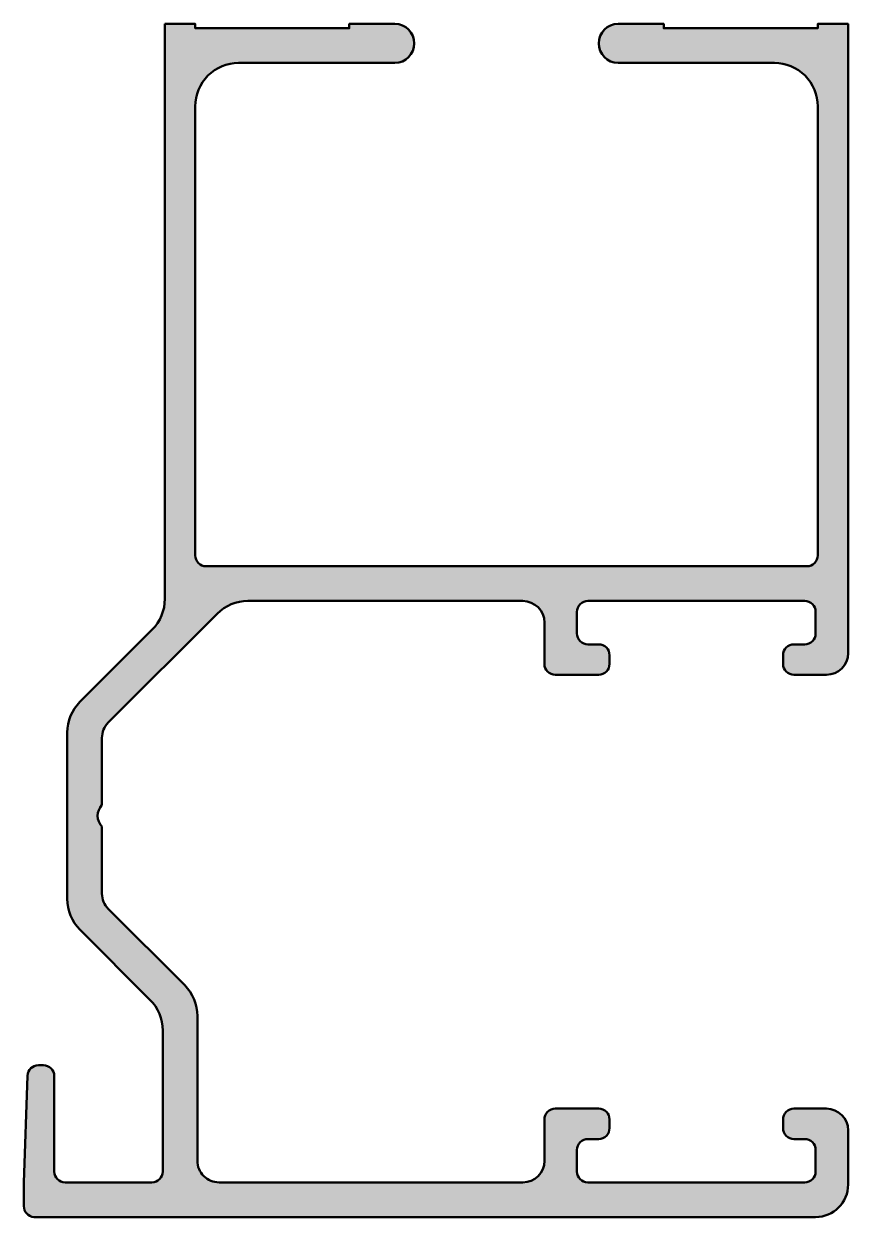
# Model space of a CAD drawing. Extents: x 0 to 38, y -55 to 0.
import ezdxf

# ---------------------------------------------------------------- set-up
doc = ezdxf.new("R2010")
doc.units = 0
doc.layers.add('0S-Alu contour', color=7, linetype='Continuous', lineweight=50)
doc.layers.add('0S-Alu hatch', color=252, linetype='Continuous', lineweight=25)

# ---------------------------------------------------------------- blocks, each defined once
blk = doc.blocks.new('184420__4BFAE55B_261B_4AD3_B168_11E54B2D3A49_')
at = {"layer": '0S-Alu hatch'}
h = blk.add_hatch(color=256, dxfattribs=at)
edge = h.paths.add_edge_path()
edge.add_line((6.499999999999999, -7.1e-15), (6.499999999999999, -26.50800323486329))
edge.add_ellipse((4.505264753581331, -26.50999486656987), major_axis=(-1.994736240684918, 0), ratio=1, start_angle=134.9335597466387, end_angle=180.0572066159768, ccw=False)
edge.add_line((5.914119720458977, -27.92212104797364), (2.585998535156247, -31.25100135803223))
edge.add_arc((3.999567140161561, -32.66524784052817), 1.999567281765928, 134.9862651844997, 180.0215629386401)
edge.add_line((2.000000000000001, -32.66600036621073), (1.999999999999999, -40.33400249481201))
edge.add_arc((3.999899988700463, -40.33436364200879), 1.999900021308919, 179.9896533776209, 225.0149568769488)
edge.add_line((2.586126327514666, -41.74887561798096), (5.813999176025394, -44.97700214385986))
edge.add_ellipse((4.39999154167288, -46.39143309048196), major_axis=(-2.000008123175876, 0), ratio=1, start_angle=180.0123310173877, end_angle=225.0085750514244, ccw=False)
edge.add_line((6.399999618530272, -46.39100265502996), (6.399999618530273, -52.90000033378601))
edge.add_ellipse((5.899997544986126, -52.89999802182224), major_axis=(-0.5000020735494922, 0), ratio=1, start_angle=90.00023760967122, end_angle=179.9997350686586, ccw=False)
edge.add_line((5.899999618530274, -53.40000009536743), (1.899999618530272, -53.40000009536743))
edge.add_ellipse((1.899999879700795, -52.89999983419691), major_axis=(-0.5000002611705882, 0), ratio=1, start_angle=-2.9918645623183693e-05, end_angle=89.99997007207833, ccw=False)
edge.add_line((1.399999618530272, -52.89999957310733), (1.399999618530273, -48.5))
edge.add_arc((0.8999994281771275, -48.50000066719071), 0.5000001903535914, 7.64592316274e-05, 89.99997818714454)
edge.add_line((0.8999996185302735, -48.00000047683716), (0.6717052459716795, -48))
edge.add_arc((0.6716459823665736, -48.5002378124166), 0.5002378159271142, 89.99321211961364, 178.0252722387646)
edge.add_line((0.1717052459716796, -48.4830002784729), (0, -53.40000009536743))
edge.add_line((0, -53.40000009536743), (0, -54.5))
edge.add_arc((0.5050549775382129, -54.49753987821527), 0.5050609691268175, 180.2790854200942, 264.1828574996267)
edge.add_line((0.4538650512695306, -55), (36.5, -55))
edge.add_arc((36.49999688485596, -53.49999688485596), 1.500003115147275, 270.0001189894903, 359.9998810095574)
edge.add_line((38, -53.50000000002493), (38, -51))
edge.add_arc((36.99999198846223, -51.00000801153776), 1.000008011569864, 0.00045902384011, 89.9995409763761)
edge.add_line((37, -50), (35.5, -50))
edge.add_arc((35.49999666412358, -50.49999666412357), 0.4999966641347087, 89.99961773416979, 180.0003822656495)
edge.add_line((35, -50.49999999999842), (35, -50.90000057220459))
edge.add_arc((35.49999720903114, -50.90000288633872), 0.4999972090365055, 179.9997348170258, 270.000319823261)
edge.add_line((35.50000000000002, -51.40000009536743), (36, -51.40000009536743))
edge.add_ellipse((35.99999770322732, -51.89999857743988), major_axis=(-0.4999984820777243, 0), ratio=1, start_angle=179.9998260584173, end_angle=269.9997368084391, ccw=False)
edge.add_line((36.49999618530273, -51.90000009536194), (36.5, -52.90000009536743))
edge.add_ellipse((35.99999493783669, -52.89999503320412), major_axis=(-0.5000050621889361, 0), ratio=1, start_angle=90.00058007531209, end_angle=179.9994199244199, ccw=False)
edge.add_line((36, -53.40000009536743), (26, -53.40000009536743))
edge.add_ellipse((26.00000124748532, -52.89999503316078), major_axis=(-0.500005062208203, 0), ratio=1, start_angle=0.0005800793500156942, end_angle=89.99985705016019, ccw=False)
edge.add_line((25.49999618530274, -52.90000009537029), (25.5, -51.90000009536743))
edge.add_ellipse((25.999997209036, -51.89999730440343), major_axis=(-0.4999972090437856, 0), ratio=1, start_angle=-90.00031982270082, end_angle=0.00031982342562741906, ccw=False)
edge.add_line((26, -51.40000009536743), (26.5, -51.40000009536743))
edge.add_arc((26.4999984195345, -50.9000023295967), 0.4999977657732235, 270.0001811088146, 360.0002560225028)
edge.add_line((26.99999618530274, -50.90000009537646), (27.00000000000001, -50.5))
edge.add_arc((26.4999938316274, -50.50000616837261), 0.5000061684106557, 0.0007068348653076, 89.99929316528674)
edge.add_line((26.5, -50), (24.5, -50))
edge.add_arc((24.49999729982554, -50.49999729982554), 0.4999972998328212, 89.99969058112771, 180.0003094196313)
edge.add_line((24.00000000000001, -50.50000000000662), (24, -52.40000009536744))
edge.add_ellipse((22.99999693011069, -52.39999702547812), major_axis=(-1.000003069894021, 0), ratio=1, start_angle=90.00017589116038, end_angle=179.9998241101958, ccw=False)
edge.add_line((22.99999999999999, -53.40000009536743), (8.999999999999996, -53.40000009536743))
edge.add_ellipse((8.999998088869237, -52.40000200649862), major_axis=(-0.9999980888706405, 0), ratio=1, start_angle=-9.583965709225595e-05, end_angle=90.00010949993589, ccw=False)
edge.add_line((7.999999999999998, -52.40000033378424), (8, -45.72800254821777))
edge.add_arc((5.999990837920281, -45.72843343341621), 2.000009208495019, 0.0123438949506239, 45.00856217390732)
edge.add_line((7.41399955749512, -44.31400203704833), (3.892997741699217, -40.7930040359497))
edge.add_ellipse((4.600010260013718, -40.08578630571467), major_axis=(-1.000011809436373, 0), ratio=1, start_angle=0.012432912118072181, end_angle=45.00831390566151, ccw=False)
edge.add_line((3.599998474121091, -40.08600330352764), (3.599998474121093, -37))
edge.add_ellipse((4.124996065781894, -36.5), major_axis=(-0.7249982560321379, 0), ratio=1, start_angle=-43.60295023358691, end_angle=43.60295023358702, ccw=False)
edge.add_line((3.599998474121093, -36), (3.599998474121093, -32.91400146484375))
edge.add_ellipse((4.600021753010998, -32.91422513305911), major_axis=(-1.000023303903057, 0), ratio=1, start_angle=314.99180429612625, end_angle=359.9871850537817, ccw=False)
edge.add_line((3.892999649047851, -32.20700073242187), (8.91399955749513, -27.18600273132323))
edge.add_ellipse((10.32842172020724, -28.59998266003555), major_axis=(-1.999982323215012, 0), ratio=1, start_angle=270.01210685476246, end_angle=315.0089584651403, ccw=False)
edge.add_line((10.32799911499024, -26.60000038146973), (23, -26.60000038146973))
edge.add_ellipse((22.99999316394523, -27.6000072175245), major_axis=(-1.000006836078138, 0), ratio=1, start_angle=180.0003916755811, end_angle=269.9996083255909, ccw=False)
edge.add_line((24, -27.60000038144927), (23.99999999999999, -29.50000190734863))
edge.add_arc((24.49999086048963, -29.50000913954159), 0.4999908605419482, 179.9991712368598, 270.0010473298855)
edge.add_line((24.5, -30), (26.5, -30))
edge.add_arc((26.49999606525812, -29.49999606525812), 0.5000039347573584, 270.0004508846573, 359.9995491153554)
edge.add_line((27, -29.49999999999988), (27, -29.10000038146973))
edge.add_arc((26.49998960695603, -29.1000107745137), 0.5000103931519817, 0.00119093069232, 89.99880906964357)
edge.add_line((26.5, -28.60000038146973), (26, -28.60000038146973))
edge.add_ellipse((25.99999572453724, -28.1000046569325), major_axis=(-0.4999957245555119, 0), ratio=1, start_angle=-0.0004899359072965126, end_angle=90.00048993613308, ccw=False)
edge.add_line((25.50000000000001, -28.1000003814717), (25.5, -27.10000038146973))
edge.add_ellipse((25.99999963092378, -27.10000001239351), major_axis=(-0.4999996309239143, 0), ratio=1, start_angle=-90.0000422930504, end_angle=4.229412297718227e-05, ccw=False)
edge.add_line((26, -26.60000038146973), (36.00000000000001, -26.60000038146973))
edge.add_ellipse((35.99999655439029, -27.10000001237042), major_axis=(-0.4999996309125682, 0), ratio=1, start_angle=180.000042294123, end_angle=269.9996051619188, ccw=False)
edge.add_line((36.49999618530272, -27.09999964328484), (36.5, -28.10000038146974))
edge.add_ellipse((35.99999646204613, -28.09999684351585), major_axis=(-0.50000353796639, 0), ratio=1, start_angle=90.00040541678129, end_angle=179.9995945842559, ccw=False)
edge.add_line((36, -28.60000038146973), (35.5, -28.60000038146973))
edge.add_arc((35.50000362977615, -29.1000078259854), 0.5000074445288387, 90.00041593551533, 179.9991469339984)
edge.add_line((34.99999618530273, -29.10000038146933), (35, -29.50000190734863))
edge.add_arc((35.49999380897042, -29.50000619104958), 0.4999938089887662, 179.9995091180178, 270.0007094485189)
edge.add_line((35.50000000000002, -30.00000000000002), (37, -30))
edge.add_arc((36.99999662777159, -28.99999662777159), 1.000003372234095, 270.000193213804, 359.9998067866664)
edge.add_line((38, -28.9999999999918), (38, 0))
edge.add_line((38, 0), (36.59999847412109, 0))
edge.add_line((36.59999847412109, 0), (36.59999847412109, -0.2000007629394531))
edge.add_line((36.59999847412109, -0.2000007629394531), (29.5, -0.2000007629394531))
edge.add_line((29.5, -0.2000007629394531), (29.5, 0))
edge.add_line((29.5, 0), (27.4000015258789, 7.1e-15))
edge.add_arc((27.40000160542934, -0.9000015258789062), 0.9000015258789169, 90.00000506432943, 269.9999949356712)
edge.add_line((27.40000152587891, -1.800003051757819), (34.5999984741211, -1.800003051757826))
edge.add_ellipse((34.59999894483825, -3.80000258104068), major_axis=(-1.999999529282908, 0), ratio=1, start_angle=180.0000134723209, end_angle=270.0000134850563, ccw=False)
edge.add_line((36.59999847412111, -3.800002110768075), (36.59999847412109, -24.50000000000001))
edge.add_ellipse((36.10000274958384, -24.50000427546277), major_axis=(-0.4999957245555297, 0), ratio=1, start_angle=89.99951006386772, end_angle=180.0004899359073, ccw=False)
edge.add_line((36.09999847412109, -25.00000000000002), (8.399999618530273, -25.00000190734863))
edge.add_ellipse((8.400001363780033, -24.5000001621019), major_axis=(-0.5000017452497842, 0), ratio=1, start_angle=-1.8587967872463196e-05, end_angle=89.99980000980719, ccw=False)
edge.add_line((7.899999618530275, -24.4999999998907), (7.899999618530274, -3.800003051757826))
edge.add_ellipse((9.899996349399665, -3.799999782627216), major_axis=(-1.999996730872061, 0), ratio=1, start_angle=-90.00009365384608, end_angle=9.365083559487175e-05, ccw=False)
edge.add_line((9.899999618530266, -1.800003051757827), (17.09999847412109, -1.800003051757812))
edge.add_arc((17.09999847412109, -0.9000015258789062), 0.9000015258789062, 270.0000000000002, 450.0000000000002)
edge.add_line((17.09999847412109, 0), (15, -7.1e-15))
edge.add_line((15, -7.1e-15), (15, -0.2000007629394531))
edge.add_line((15, -0.2000007629394531), (7.899999618530273, -0.200000762939446))
edge.add_line((7.899999618530273, -0.200000762939446), (7.899999618530273, 0))
edge.add_line((7.899999618530273, 0), (6.499999999999999, -7.1e-15))
at = {"layer": '0S-Alu contour', "color": 7}
for points in [[(17.09999847412109, 0), (15, -7.1e-15), (15, -0.2000007629394531), (7.899999618530273, -0.200000762939446), (7.899999618530273, 0), (6.499999999999999, -7.1e-15)], [(38, -28.9999999999918), (38, 0), (36.59999847412109, 0), (36.59999847412109, -0.2000007629394531), (29.5, -0.2000007629394531), (29.5, 0), (27.4000015258789, 7.1e-15)], [(6.499999999999999, -7.1e-15), (6.499999999999999, -26.50800323486329)], [(9.899999618530266, -1.800003051757827), (17.09999847412109, -1.800003051757812)], [(27.40000152587891, -1.800003051757819), (34.5999984741211, -1.800003051757826)], [(7.899999618530275, -24.4999999998907), (7.899999618530274, -3.800003051757826)], [(36.59999847412111, -3.800002110768075), (36.59999847412109, -24.50000000000001)], [(36.09999847412109, -25.00000000000002), (8.399999618530273, -25.00000190734863)], [(10.32799911499024, -26.60000038146973), (23, -26.60000038146973)], [(26, -26.60000038146973), (36.00000000000001, -26.60000038146973)], [(3.892999649047851, -32.20700073242187), (8.91399955749513, -27.18600273132323)], [(25.50000000000001, -28.1000003814717), (25.5, -27.10000038146973)], [(36.49999618530272, -27.09999964328484), (36.5, -28.10000038146974)], [(5.914119720458977, -27.92212104797364), (2.585998535156247, -31.25100135803223)], [(24, -27.60000038144927), (23.99999999999999, -29.50000190734863)], [(26.5, -28.60000038146973), (26, -28.60000038146973)], [(36, -28.60000038146973), (35.5, -28.60000038146973)], [(27, -29.49999999999988), (27, -29.10000038146973)], [(34.99999618530273, -29.10000038146933), (35, -29.50000190734863)], [(24.5, -30), (26.5, -30)], [(35.50000000000002, -30.00000000000002), (37, -30)], [(2.000000000000001, -32.66600036621073), (1.999999999999999, -40.33400249481201)], [(3.599998474121093, -36), (3.599998474121093, -32.91400146484375)], [(3.599998474121091, -40.08600330352764), (3.599998474121093, -37)], [(7.41399955749512, -44.31400203704833), (3.892997741699217, -40.7930040359497)], [(2.586126327514666, -41.74887561798096), (5.813999176025394, -44.97700214385986)], [(7.999999999999998, -52.40000033378424), (8, -45.72800254821777)], [(6.399999618530272, -46.39100265502996), (6.399999618530273, -52.90000033378601)], [(0.8999996185302735, -48.00000047683716), (0.6717052459716795, -48)], [(0.1717052459716796, -48.4830002784729), (0, -53.40000009536743), (0, -54.5)], [(1.399999618530272, -52.89999957310733), (1.399999618530273, -48.5)], [(26.5, -50), (24.5, -50)], [(37, -50), (35.5, -50)], [(24.00000000000001, -50.50000000000662), (24, -52.40000009536744)], [(26.99999618530274, -50.90000009537646), (27.00000000000001, -50.5)], [(35, -50.49999999999842), (35, -50.90000057220459)], [(38, -53.50000000002493), (38, -51)], [(26, -51.40000009536743), (26.5, -51.40000009536743)], [(35.50000000000002, -51.40000009536743), (36, -51.40000009536743)], [(25.49999618530274, -52.90000009537029), (25.5, -51.90000009536743)], [(36.49999618530273, -51.90000009536194), (36.5, -52.90000009536743)], [(5.899999618530274, -53.40000009536743), (1.899999618530272, -53.40000009536743)], [(22.99999999999999, -53.40000009536743), (8.999999999999996, -53.40000009536743)], [(36, -53.40000009536743), (26, -53.40000009536743)], [(0.4538650512695306, -55), (36.5, -55)]]:
    blk.add_lwpolyline(points, dxfattribs=at)
for centre, radius, start, end in [((17.09999847412109, -0.9000015258789062), 0.9000015258789062, 270.0000000000002, 90.00000000000021), ((27.40000160542934, -0.9000015258789062), 0.9000015258789169, 90.00000506432943, 269.9999949356712), ((26.49998960695603, -29.1000107745137), 0.5000103931519817, 0.00119093069232, 89.99880906964357), ((35.50000362977615, -29.1000078259854), 0.5000074445288387, 90.00041593551533, 179.9991469339984), ((36.99999662777159, -28.99999662777159), 1.000003372234095, 270.000193213804, 359.9998067866664), ((24.49999086048963, -29.50000913954159), 0.4999908605419482, 179.9991712368598, 270.0010473298855), ((26.49999606525812, -29.49999606525812), 0.5000039347573584, 270.0004508846573, 359.9995491153554), ((35.49999380897042, -29.50000619104958), 0.4999938089887662, 179.9995091180178, 270.0007094485189), ((3.999567140161561, -32.66524784052817), 1.999567281765928, 134.9862651844997, 180.0215629386401), ((3.999899988700463, -40.33436364200879), 1.999900021308919, 179.9896533776209, 225.0149568769488), ((5.999990837920281, -45.72843343341621), 2.000009208495019, 0.0123438949506239, 45.00856217390732), ((0.6716459823665736, -48.5002378124166), 0.5002378159271142, 89.99321211961364, 178.0252722387646), ((0.8999994281771275, -48.50000066719071), 0.5000001903535914, 7.64592316274e-05, 89.99997818714454), ((24.49999729982554, -50.49999729982554), 0.4999972998328212, 89.99969058112771, 180.0003094196313), ((26.4999938316274, -50.50000616837261), 0.5000061684106557, 0.0007068348653076, 89.99929316528674), ((35.49999666412358, -50.49999666412357), 0.4999966641347087, 89.99961773416979, 180.0003822656495), ((36.99999198846223, -51.00000801153776), 1.000008011569864, 0.00045902384011, 89.9995409763761), ((26.4999984195345, -50.9000023295967), 0.4999977657732235, 270.0001811088146, 0.0002560225028124), ((35.49999720903114, -50.90000288633872), 0.4999972090365055, 179.9997348170258, 270.000319823261), ((36.49999688485596, -53.49999688485596), 1.500003115147275, 270.0001189894903, 359.9998810095574), ((0.5050549775382129, -54.49753987821527), 0.5050609691268175, 180.2790854200942, 264.1828574996267)]:
    blk.add_arc(centre, radius, start, end, dxfattribs=at)
at = {"layer": '0S-Alu contour', "color": 7, "extrusion": (0, 0, -1)}
for centre, radius, start, end in [((-9.899996349399665, -3.799999782627216), 1.999996730872061, 359.9999063491644, 90.00009365384615), ((-34.59999894483825, -3.80000258104068), 1.999999529282908, 89.99998651494371, 179.9999865276791), ((-8.400001363780033, -24.5000001621019), 0.5000017452497842, 270.0001999901928, 1.85879679928e-05), ((-36.10000274958384, -24.50000427546277), 0.4999957245555297, 179.9995100640927, 270.0004899361323), ((-4.505264753581331, -26.50999486656987), 1.994736240684918, 179.9427933840232, 225.0664402533613), ((-10.32842172020724, -28.59998266003555), 1.999982323215012, 44.9910415348597, 89.9878931452375), ((-22.99999316394523, -27.6000072175245), 1.000006836078138, 90.0003916744091, 179.9996083244189), ((-25.99999963092378, -27.10000001239351), 0.4999996309239143, 359.999957705877, 90.00004229305051), ((-35.99999655439029, -27.10000001237042), 0.4999996309125682, 90.0003948380812, 179.999957705877), ((-25.99999572453724, -28.1000046569325), 0.4999957245555119, 269.9995100638669, 0.0004899359072417), ((-35.99999646204613, -28.09999684351585), 0.50000353796639, 180.0004054157441, 269.9995945832187), ((-4.600021753010998, -32.91422513305911), 1.000023303903057, 0.0128149462183313, 45.00819570387377), ((-4.124996065781894, -36.5), 0.7249982560321379, 316.397049766413, 43.602950233587), ((-4.600010260013718, -40.08578630571467), 1.000011809436373, 314.9916860943386, 359.9875670878819), ((-4.39999154167288, -46.39143309048196), 2.000008123175876, 134.9914249485756, 179.9876689826123), ((-25.999997209036, -51.89999730440343), 0.4999972090437856, 359.9996801765744, 90.0003198227008), ((-35.99999770322732, -51.89999857743988), 0.4999984820777244, 90.0002631915609, 180.0001739415828), ((-8.999998088869237, -52.40000200649862), 0.9999980888706405, 269.9998905000641, 9.58396570385e-05), ((-22.99999693011069, -52.39999702547812), 1.000003069894021, 180.0001758898043, 269.9998241088396), ((-1.899999879700795, -52.89999983419691), 0.5000002611705882, 270.0000299279217, 2.99186455431e-05), ((-5.899997544986126, -52.89999802182224), 0.5000020735494922, 180.0002649313414, 269.9997623903288), ((-26.00000124748532, -52.89999503316078), 0.500005062208203, 270.0001429498398, 359.99941992065), ((-35.99999493783669, -52.89999503320412), 0.5000050621889361, 180.0005800755801, 269.9994199246879)]:
    blk.add_arc(centre, radius, start, end, dxfattribs=at)
blk = doc.blocks.new('184420__CAB30408_B0CD_4569_8E95_D5EE8904E172_')
at = {"layer": '0S-Alu contour', "color": 7}
blk.add_blockref('184420__4BFAE55B_261B_4AD3_B168_11E54B2D3A49_', (0, 0), dxfattribs=at)

msp = doc.modelspace()

# ---------------------------------------------------------------- block references
at = {"layer": '0S-Alu contour', "color": 7}
msp.add_blockref('184420__CAB30408_B0CD_4569_8E95_D5EE8904E172_', (0, 0), dxfattribs=at)

doc.saveas('drawing.dxf')
